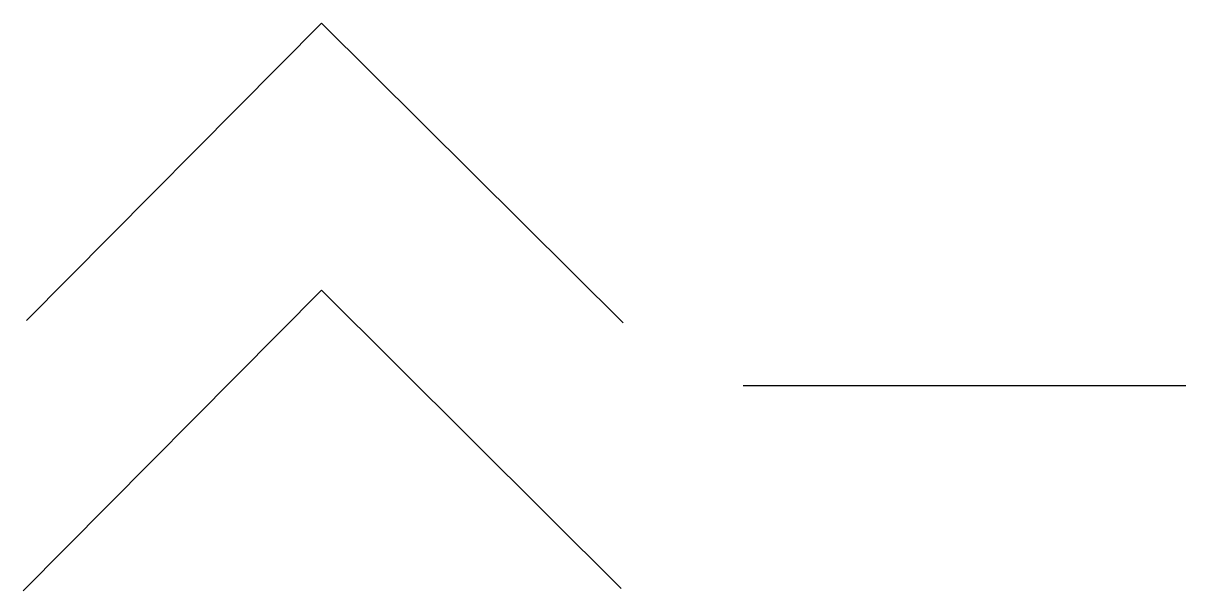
# Model space of a CAD drawing. Header units: millimetres. Extents: x -1.4 to 4.02, y -1.52 to 1.12.
import ezdxf

# ---------------------------------------------------------------- set-up
doc = ezdxf.new("R2010")
doc.units = ezdxf.units.MM

msp = doc.modelspace()

# ---------------------------------------------------------------- linework, layer by layer
for p, q in [((-1.3857, -0.2655), (-0.0107, 1.1192)), ((-0.0107, 1.1192), (1.3957, -0.276)), ((-0.0107, -0.1244), (-1.4014, -1.5249)), ((1.3852, -1.5144), (-0.0107, -0.1244)), ((1.9551, -0.5686), (4.0177, -0.5686))]:
    msp.add_line(p, q)

doc.saveas('drawing.dxf')
